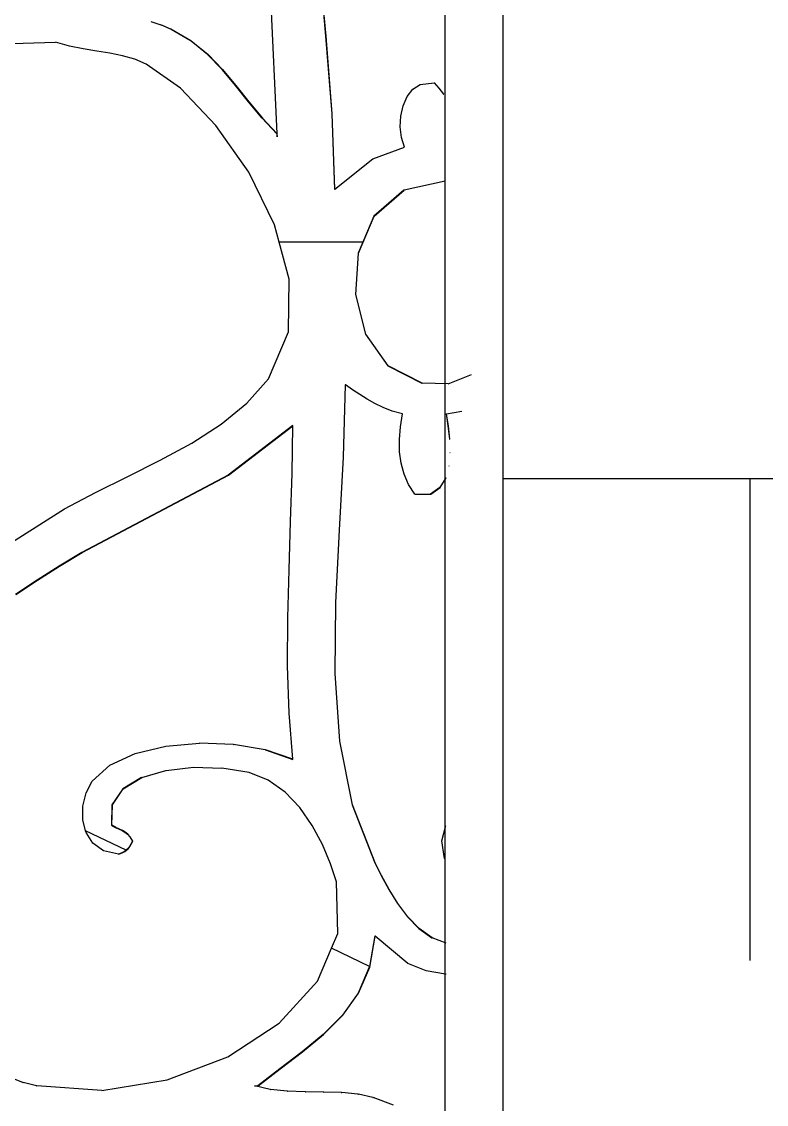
# Model space of a CAD drawing. Header units: inches. Extents: x -343 to 13887, y -13069 to -746.
# Drawn here: x 3489.17 to 3499.76, y -9228.06 to -9212.66 of the extents above; entities that cross this region are included whole.
import ezdxf

# ---------------------------------------------------------------- set-up
doc = ezdxf.new("R2010")
doc.units = ezdxf.units.IN
doc.header["$LTSCALE"] = 17
doc.header["$MEASUREMENT"] = 0
doc.layers.add('OUTLINE', color=1, linetype='Continuous', lineweight=25)

# ---------------------------------------------------------------- blocks, each defined once
blk = doc.blocks.new('fddd')
for p, q in [((-401.299, -3293.975), (-401.299, -3264.98)), ((-400.474, -3293.975), (-400.474, -3264.98)), ((-403.864, -3273.49), (-403.693, -3277.211)), ((-403.104, -3274.699), (-403, -3275.826)), ((-402.995, -3275.826), (-403.099, -3274.699)), ((-405.485, -3275.619), (-405.343, -3275.666)), ((-405.203, -3275.725), (-405.343, -3275.666)), ((-405.343, -3275.666), (-405.338, -3275.666)), ((-405.338, -3275.666), (-405.198, -3275.725)), ((-404.918, -3275.894), (-405.203, -3275.725)), ((-405.203, -3275.725), (-405.198, -3275.725)), ((-405.198, -3275.725), (-404.913, -3275.894)), ((-407.611, -3275.937), (-406.84, -3275.912)), ((-406.642, -3275.967), (-406.84, -3275.912)), ((-404.678, -3276.088), (-404.918, -3275.894)), ((-404.918, -3275.894), (-404.913, -3275.894)), ((-404.913, -3275.894), (-404.673, -3276.088)), ((-403, -3275.826), (-402.995, -3275.826)), ((-403, -3275.826), (-402.912, -3276.932)), ((-402.907, -3276.932), (-402.995, -3275.826)), ((-406.447, -3276.007), (-406.642, -3275.967)), ((-406.256, -3276.039), (-406.447, -3276.007)), ((-406.069, -3276.069), (-406.256, -3276.039)), ((-405.889, -3276.105), (-406.069, -3276.069)), ((-404.47, -3276.301), (-404.678, -3276.088)), ((-404.678, -3276.088), (-404.673, -3276.088)), ((-404.673, -3276.088), (-404.465, -3276.301)), ((-405.715, -3276.154), (-405.889, -3276.105)), ((-405.55, -3276.223), (-405.715, -3276.154)), ((-405.065, -3276.566), (-405.55, -3276.223)), ((-404.281, -3276.527), (-404.47, -3276.301)), ((-404.47, -3276.301), (-404.465, -3276.301)), ((-404.465, -3276.301), (-404.276, -3276.527)), ((-404.097, -3276.759), (-404.281, -3276.527)), ((-404.281, -3276.527), (-404.276, -3276.527)), ((-404.276, -3276.527), (-404.092, -3276.759)), ((-401.759, -3276.581), (-401.657, -3276.513)), ((-401.657, -3276.513), (-401.459, -3276.492)), ((-401.459, -3276.492), (-401.454, -3276.492)), ((-401.459, -3276.492), (-401.39, -3276.568)), ((-401.386, -3276.568), (-401.454, -3276.492)), ((-404.56, -3277.097), (-405.065, -3276.566)), ((-401.897, -3276.815), (-401.839, -3276.685)), ((-401.839, -3276.685), (-401.759, -3276.581)), ((-401.39, -3276.568), (-401.386, -3276.568)), ((-401.39, -3276.568), (-401.324, -3276.652)), ((-401.319, -3276.652), (-401.386, -3276.568)), ((-401.324, -3276.652), (-401.319, -3276.652)), ((-403.904, -3276.992), (-404.097, -3276.759)), ((-404.097, -3276.759), (-404.092, -3276.759)), ((-404.092, -3276.759), (-403.9, -3276.992)), ((-401.93, -3276.962), (-401.897, -3276.815)), ((-403.693, -3277.216), (-403.904, -3276.992)), ((-403.904, -3276.992), (-403.9, -3276.992)), ((-403.9, -3276.992), (-403.693, -3277.211)), ((-402.912, -3276.932), (-402.907, -3276.932)), ((-402.912, -3276.932), (-402.872, -3278.006)), ((-402.868, -3278.002), (-402.907, -3276.932)), ((-401.939, -3277.116), (-401.93, -3276.962)), ((-404.094, -3277.762), (-404.56, -3277.097)), ((-401.923, -3277.266), (-401.939, -3277.116)), ((-403.693, -3277.211), (-403.693, -3277.216)), ((-403.693, -3277.216), (-403.691, -3277.26)), ((-403.691, -3277.218), (-403.693, -3277.216)), ((-403.691, -3277.26), (-403.691, -3277.218)), ((-401.88, -3277.405), (-401.923, -3277.266)), ((-402.327, -3277.571), (-401.88, -3277.405)), ((-402.868, -3278.002), (-402.327, -3277.571)), ((-403.728, -3278.508), (-404.094, -3277.762)), ((-401.299, -3277.89), (-401.884, -3278.016)), ((-402.872, -3278.006), (-402.868, -3278.002)), ((-401.889, -3278.016), (-402.313, -3278.389)), ((-402.308, -3278.389), (-401.884, -3278.016)), ((-401.884, -3278.016), (-401.889, -3278.016)), ((-402.534, -3278.914), (-402.308, -3278.389)), ((-402.313, -3278.389), (-402.47, -3278.755)), ((-402.313, -3278.389), (-402.308, -3278.389)), ((-403.661, -3278.755), (-403.728, -3278.508)), ((-403.519, -3279.282), (-403.661, -3278.755)), ((-402.47, -3278.755), (-403.661, -3278.755)), ((-402.47, -3278.755), (-402.539, -3278.914)), ((-402.539, -3278.914), (-402.576, -3279.502)), ((-402.571, -3279.502), (-402.534, -3278.914)), ((-402.539, -3278.914), (-402.534, -3278.914)), ((-403.528, -3280.031), (-403.519, -3279.282)), ((-402.576, -3279.502), (-402.432, -3280.065)), ((-402.576, -3279.502), (-402.571, -3279.502)), ((-402.427, -3280.065), (-402.571, -3279.502)), ((-403.815, -3280.702), (-403.528, -3280.031)), ((-402.432, -3280.065), (-402.427, -3280.065)), ((-402.432, -3280.065), (-402.114, -3280.515)), ((-402.11, -3280.515), (-402.427, -3280.065)), ((-402.114, -3280.515), (-401.632, -3280.764)), ((-402.114, -3280.515), (-402.11, -3280.515)), ((-401.628, -3280.764), (-402.11, -3280.515)), ((-404.119, -3281.046), (-403.815, -3280.702)), ((-401.259, -3280.77), (-400.927, -3280.641)), ((-402.723, -3280.785), (-402.753, -3281.814)), ((-402.748, -3281.814), (-402.719, -3280.788)), ((-402.719, -3280.788), (-402.723, -3280.785)), ((-402.616, -3280.855), (-402.719, -3280.788)), ((-402.512, -3280.924), (-402.616, -3280.855)), ((-401.632, -3280.764), (-401.628, -3280.764)), ((-401.259, -3280.77), (-401.628, -3280.764)), ((-402.408, -3280.991), (-402.512, -3280.924)), ((-402.3, -3281.053), (-402.408, -3280.991)), ((-404.488, -3281.348), (-404.119, -3281.046)), ((-402.183, -3281.11), (-402.3, -3281.053)), ((-402.053, -3281.159), (-402.183, -3281.11)), ((-401.905, -3281.2), (-402.053, -3281.159)), ((-401.28, -3281.2), (-401.064, -3281.16)), ((-401.936, -3281.385), (-401.905, -3281.2)), ((-401.285, -3281.2), (-401.28, -3281.2)), ((-401.285, -3281.2), (-401.26, -3281.369)), ((-401.256, -3281.369), (-401.28, -3281.2)), ((-404.905, -3281.616), (-404.488, -3281.348)), ((-403.467, -3281.366), (-404.385, -3282.071)), ((-404.38, -3282.071), (-403.467, -3281.37)), ((-403.477, -3282.046), (-403.467, -3281.37)), ((-403.467, -3281.37), (-403.467, -3281.366)), ((-401.951, -3281.565), (-401.936, -3281.385)), ((-401.26, -3281.369), (-401.256, -3281.369)), ((-401.26, -3281.369), (-401.24, -3281.557)), ((-401.235, -3281.557), (-401.256, -3281.369)), ((-405.353, -3281.86), (-404.905, -3281.616)), ((-401.949, -3281.737), (-401.951, -3281.565)), ((-401.24, -3281.557), (-401.235, -3281.557)), ((-401.927, -3281.901), (-401.949, -3281.737)), ((-401.233, -3281.75), (-401.228, -3281.75)), ((-405.815, -3282.091), (-405.353, -3281.86)), ((-402.753, -3281.814), (-402.81, -3282.853)), ((-402.805, -3282.853), (-402.748, -3281.814)), ((-402.753, -3281.814), (-402.748, -3281.814)), ((-401.885, -3282.057), (-401.927, -3281.901)), ((-401.248, -3281.938), (-401.243, -3281.938)), ((-404.385, -3282.071), (-406.468, -3283.17)), ((-406.463, -3283.17), (-404.38, -3282.071)), ((-406.275, -3282.317), (-405.815, -3282.091)), ((-404.38, -3282.071), (-404.385, -3282.071)), ((-403.498, -3282.731), (-403.477, -3282.046)), ((-401.82, -3282.204), (-401.885, -3282.057)), ((-401.732, -3282.341), (-401.82, -3282.204)), ((-401.377, -3282.245), (-401.508, -3282.341)), ((-401.504, -3282.341), (-401.372, -3282.245)), ((-401.293, -3282.107), (-401.377, -3282.245)), ((-401.377, -3282.245), (-401.372, -3282.245)), ((-401.372, -3282.245), (-401.288, -3282.107)), ((-401.293, -3282.107), (-401.288, -3282.107)), ((-406.716, -3282.548), (-406.275, -3282.317)), ((-401.732, -3282.341), (-401.508, -3282.341)), ((-401.508, -3282.341), (-401.504, -3282.341)), ((-408.67, -3283.789), (-406.716, -3282.548)), ((-403.521, -3283.418), (-403.498, -3282.731)), ((-402.81, -3282.853), (-402.86, -3283.884)), ((-402.855, -3283.884), (-402.805, -3282.853)), ((-402.81, -3282.853), (-402.805, -3282.853)), ((-406.468, -3283.17), (-406.788, -3283.364)), ((-406.783, -3283.364), (-406.463, -3283.17)), ((-406.468, -3283.17), (-406.463, -3283.17)), ((-406.788, -3283.364), (-407.101, -3283.565)), ((-407.097, -3283.565), (-406.783, -3283.364)), ((-406.788, -3283.364), (-406.783, -3283.364)), ((-403.539, -3284.103), (-403.521, -3283.418)), ((-407.101, -3283.565), (-407.41, -3283.771)), ((-407.405, -3283.771), (-407.097, -3283.565)), ((-407.101, -3283.565), (-407.097, -3283.565)), ((-402.86, -3283.884), (-402.869, -3284.891)), ((-402.864, -3284.891), (-402.855, -3283.884)), ((-402.86, -3283.884), (-402.855, -3283.884)), ((-403.542, -3284.783), (-403.539, -3284.103)), ((-403.521, -3285.455), (-403.542, -3284.783)), ((-402.869, -3284.891), (-402.864, -3284.891)), ((-402.869, -3284.891), (-402.801, -3285.855)), ((-402.797, -3285.855), (-402.864, -3284.891)), ((-403.467, -3286.113), (-403.521, -3285.455)), ((-405.707, -3286.031), (-405.272, -3285.927)), ((-405.272, -3285.927), (-404.796, -3285.884)), ((-404.796, -3285.884), (-404.793, -3285.884)), ((-404.791, -3285.884), (-404.793, -3285.884)), ((-404.314, -3285.902), (-404.791, -3285.884)), ((-404.314, -3285.902), (-404.309, -3285.902)), ((-403.86, -3285.979), (-404.309, -3285.902)), ((-402.801, -3285.855), (-402.797, -3285.855)), ((-402.801, -3285.855), (-402.624, -3286.76)), ((-402.619, -3286.76), (-402.797, -3285.855)), ((-406.067, -3286.197), (-405.707, -3286.031)), ((-403.86, -3285.979), (-403.855, -3285.979)), ((-403.467, -3286.113), (-403.855, -3285.979)), ((-403.855, -3285.979), (-403.467, -3286.115)), ((-406.319, -3286.426), (-406.067, -3286.197)), ((-405.269, -3286.271), (-404.881, -3286.226)), ((-404.881, -3286.226), (-404.475, -3286.237)), ((-404.087, -3286.302), (-404.475, -3286.237)), ((-403.467, -3286.115), (-403.467, -3286.113)), ((-405.619, -3286.373), (-405.885, -3286.535)), ((-405.88, -3286.535), (-405.615, -3286.373)), ((-405.619, -3286.373), (-405.615, -3286.373)), ((-405.615, -3286.373), (-405.274, -3286.271)), ((-405.274, -3286.271), (-405.269, -3286.271)), ((-403.817, -3286.409), (-404.087, -3286.302)), ((-403.577, -3286.581), (-403.817, -3286.409)), ((-406.405, -3286.591), (-406.319, -3286.426)), ((-405.885, -3286.535), (-406.038, -3286.76)), ((-406.034, -3286.76), (-405.88, -3286.535)), ((-405.885, -3286.535), (-405.88, -3286.535)), ((-406.451, -3286.778), (-406.405, -3286.591)), ((-403.368, -3286.801), (-403.577, -3286.581)), ((-406.453, -3286.972), (-406.451, -3286.778)), ((-406.038, -3286.76), (-406.046, -3287.048)), ((-406.041, -3287.048), (-406.034, -3286.76)), ((-406.038, -3286.76), (-406.034, -3286.76)), ((-403.19, -3287.054), (-403.368, -3286.801)), ((-402.624, -3286.76), (-402.619, -3286.76)), ((-402.624, -3286.76), (-402.302, -3287.587)), ((-402.297, -3287.587), (-402.619, -3286.76)), ((-406.413, -3287.129), (-406.453, -3286.972)), ((-406.407, -3287.154), (-406.413, -3287.129)), ((-405.835, -3287.406), (-406.413, -3287.129)), ((-406.31, -3287.308), (-406.407, -3287.154)), ((-406.046, -3287.048), (-406.041, -3287.048)), ((-406.046, -3287.048), (-405.988, -3287.082)), ((-405.983, -3287.082), (-406.041, -3287.048)), ((-405.988, -3287.082), (-405.983, -3287.082)), ((-405.988, -3287.082), (-405.937, -3287.107)), ((-405.933, -3287.107), (-405.983, -3287.082)), ((-405.937, -3287.107), (-405.933, -3287.107)), ((-405.937, -3287.107), (-405.893, -3287.127)), ((-405.889, -3287.127), (-405.933, -3287.107)), ((-405.893, -3287.127), (-405.889, -3287.127)), ((-405.893, -3287.127), (-405.854, -3287.149)), ((-405.849, -3287.149), (-405.889, -3287.127)), ((-405.854, -3287.149), (-405.849, -3287.149)), ((-405.854, -3287.149), (-405.818, -3287.178)), ((-405.813, -3287.178), (-405.849, -3287.149)), ((-405.818, -3287.178), (-405.813, -3287.178)), ((-405.818, -3287.178), (-405.783, -3287.218)), ((-405.778, -3287.218), (-405.813, -3287.178)), ((-403.044, -3287.325), (-403.19, -3287.054)), ((-401.348, -3287.271), (-401.293, -3287.055)), ((-406.158, -3287.417), (-406.31, -3287.308)), ((-405.77, -3287.319), (-405.79, -3287.353)), ((-405.785, -3287.353), (-405.766, -3287.319)), ((-405.783, -3287.218), (-405.778, -3287.218)), ((-405.783, -3287.218), (-405.749, -3287.276)), ((-405.744, -3287.276), (-405.778, -3287.218)), ((-405.749, -3287.276), (-405.77, -3287.319)), ((-405.77, -3287.319), (-405.766, -3287.319)), ((-405.766, -3287.319), (-405.744, -3287.276)), ((-405.749, -3287.276), (-405.744, -3287.276)), ((-402.929, -3287.598), (-403.044, -3287.325)), ((-401.31, -3287.525), (-401.348, -3287.271)), ((-405.947, -3287.463), (-406.158, -3287.417)), ((-405.947, -3287.463), (-405.945, -3287.462)), ((-405.898, -3287.443), (-405.945, -3287.462)), ((-405.945, -3287.462), (-405.942, -3287.463)), ((-405.942, -3287.463), (-405.894, -3287.443)), ((-405.861, -3287.423), (-405.898, -3287.443)), ((-405.898, -3287.443), (-405.894, -3287.443)), ((-405.894, -3287.443), (-405.856, -3287.423)), ((-405.835, -3287.406), (-405.861, -3287.423)), ((-405.861, -3287.423), (-405.856, -3287.423)), ((-405.856, -3287.423), (-405.827, -3287.403)), ((-405.832, -3287.403), (-405.835, -3287.406)), ((-405.809, -3287.38), (-405.832, -3287.403)), ((-405.832, -3287.403), (-405.827, -3287.403)), ((-405.827, -3287.403), (-405.805, -3287.38)), ((-405.79, -3287.353), (-405.809, -3287.38)), ((-405.809, -3287.38), (-405.805, -3287.38)), ((-405.805, -3287.38), (-405.785, -3287.353)), ((-405.79, -3287.353), (-405.785, -3287.353)), ((-402.847, -3287.857), (-402.929, -3287.598)), ((-402.302, -3287.587), (-402.297, -3287.587)), ((-402.302, -3287.587), (-402.209, -3287.766)), ((-402.204, -3287.766), (-402.297, -3287.587)), ((-401.299, -3287.532), (-401.31, -3287.525)), ((-402.209, -3287.766), (-402.204, -3287.766)), ((-402.209, -3287.766), (-402.102, -3287.963)), ((-402.097, -3287.963), (-402.204, -3287.766)), ((-402.826, -3288.589), (-402.847, -3287.857)), ((-402.102, -3287.963), (-402.097, -3287.963)), ((-402.102, -3287.963), (-401.978, -3288.164)), ((-401.973, -3288.164), (-402.097, -3287.963)), ((-401.978, -3288.164), (-401.973, -3288.164)), ((-401.978, -3288.164), (-401.835, -3288.355)), ((-401.831, -3288.355), (-401.973, -3288.164)), ((-401.835, -3288.355), (-401.831, -3288.355)), ((-401.835, -3288.355), (-401.674, -3288.522)), ((-401.669, -3288.522), (-401.831, -3288.355)), ((-401.674, -3288.522), (-401.669, -3288.522)), ((-401.674, -3288.522), (-401.491, -3288.651)), ((-401.486, -3288.651), (-401.669, -3288.522)), ((-402.917, -3288.802), (-402.826, -3288.589)), ((-402.302, -3288.624), (-402.378, -3289.06)), ((-402.374, -3289.068), (-402.298, -3288.628)), ((-402.298, -3288.628), (-402.302, -3288.624)), ((-401.831, -3289.018), (-402.298, -3288.628)), ((-401.491, -3288.651), (-401.486, -3288.651)), ((-401.285, -3288.728), (-401.486, -3288.651)), ((-403.118, -3289.269), (-402.917, -3288.802)), ((-402.378, -3289.06), (-402.917, -3288.802)), ((-401.57, -3289.124), (-401.831, -3289.018)), ((-402.379, -3289.068), (-402.538, -3289.439)), ((-402.533, -3289.439), (-402.374, -3289.068)), ((-402.378, -3289.06), (-402.379, -3289.068)), ((-402.379, -3289.068), (-402.374, -3289.068)), ((-401.294, -3289.168), (-401.57, -3289.124)), ((-401.294, -3289.168), (-401.29, -3289.167)), ((-401.29, -3289.167), (-401.289, -3289.168)), ((-403.66, -3289.865), (-403.118, -3289.269)), ((-402.538, -3289.439), (-402.762, -3289.753)), ((-402.757, -3289.753), (-402.533, -3289.439)), ((-402.538, -3289.439), (-402.533, -3289.439)), ((-402.762, -3289.753), (-403.034, -3290.027)), ((-403.029, -3290.027), (-402.757, -3289.753)), ((-402.762, -3289.753), (-402.757, -3289.753)), ((-404.393, -3290.345), (-403.66, -3289.865)), ((-403.034, -3290.027), (-403.336, -3290.275)), ((-403.331, -3290.275), (-403.029, -3290.027)), ((-403.034, -3290.027), (-403.029, -3290.027)), ((-405.253, -3290.675), (-404.393, -3290.345)), ((-403.336, -3290.275), (-403.652, -3290.515)), ((-403.647, -3290.515), (-403.331, -3290.275)), ((-403.336, -3290.275), (-403.331, -3290.275)), ((-403.652, -3290.515), (-403.963, -3290.76)), ((-403.959, -3290.76), (-403.647, -3290.515)), ((-403.652, -3290.515), (-403.647, -3290.515)), ((-407.306, -3290.71), (-407.486, -3290.641)), ((-407.306, -3290.71), (-407.301, -3290.71)), ((-407.113, -3290.76), (-407.301, -3290.71)), ((-406.181, -3290.825), (-405.253, -3290.675)), ((-407.113, -3290.76), (-407.108, -3290.76)), ((-406.181, -3290.825), (-407.108, -3290.76)), ((-404.013, -3290.76), (-404.008, -3290.76)), ((-404.008, -3290.76), (-403.963, -3290.76)), ((-403.79, -3290.81), (-404.008, -3290.76)), ((-403.963, -3290.76), (-403.959, -3290.76)), ((-403.79, -3290.81), (-403.785, -3290.81)), ((-403.546, -3290.834), (-403.785, -3290.81)), ((-403.546, -3290.834), (-403.541, -3290.834)), ((-403.289, -3290.843), (-403.541, -3290.834)), ((-403.289, -3290.843), (-403.285, -3290.843)), ((-403.03, -3290.846), (-403.285, -3290.843)), ((-403.03, -3290.846), (-403.025, -3290.846)), ((-402.777, -3290.854), (-403.025, -3290.846)), ((-402.777, -3290.854), (-402.772, -3290.854)), ((-402.54, -3290.878), (-402.772, -3290.854)), ((-402.54, -3290.878), (-402.535, -3290.878)), ((-402.327, -3290.926), (-402.535, -3290.878)), ((-402.327, -3290.926), (-402.322, -3290.926)), ((-402.036, -3291.035), (-402.322, -3290.926))]:
    blk.add_line(p, q)

msp = doc.modelspace()

# ---------------------------------------------------------------- hatches: boundary and pattern name
at = {"layer": 'OUTLINE'}
h = msp.add_hatch(dxfattribs=at)
h.set_pattern_fill('AR-RSHKE', color=8)
h.set_pattern_definition([(0, (1566.02, -5903.163), (25.5, 12), [6, -5, 7, -3, 9, -4]), (0, (1572.02, -5902.663), (25.5, 12), [5, -19, 4, -6]), (0, (1584.02, -5903.913), (25.5, 12), [3, -31]), (90, (1566.0205, -5903.163), (-8.5, 12), [11.5, -36.5]), (90, (1572.0205, -5903.163), (-8.5, 12), [11.25, -36.75]), (90, (1577.0205, -5903.163), (-8.5, 12), [10.5, -37.5]), (90, (1584.0205, -5903.913), (-8.5, 12), [11.5, -36.5]), (90, (1587.0205, -5903.913), (-8.5, 12), [11.5, -36.5]), (90, (1596.0205, -5903.163), (-8.5, 12), [11, -37])])
h.paths.add_polyline_path([(3665.02, -9219.163), (3498.503, -9219.163), (3498.503, -9224.163), (3498.503, -9226.012), (3501.503, -9226.012), (3501.503, -9230.012), (3499.945, -9230.012), (3499.945, -9231.163), (3665.02, -9231.163)])

# ---------------------------------------------------------------- linework, layer by layer
msp.add_line((3665.02, -9219.163), (3496.02, -9219.163), dxfattribs=at)

# ---------------------------------------------------------------- block references
msp.add_blockref('fddd', (3896.495, -5937.038), dxfattribs=at)

doc.saveas('drawing.dxf')
